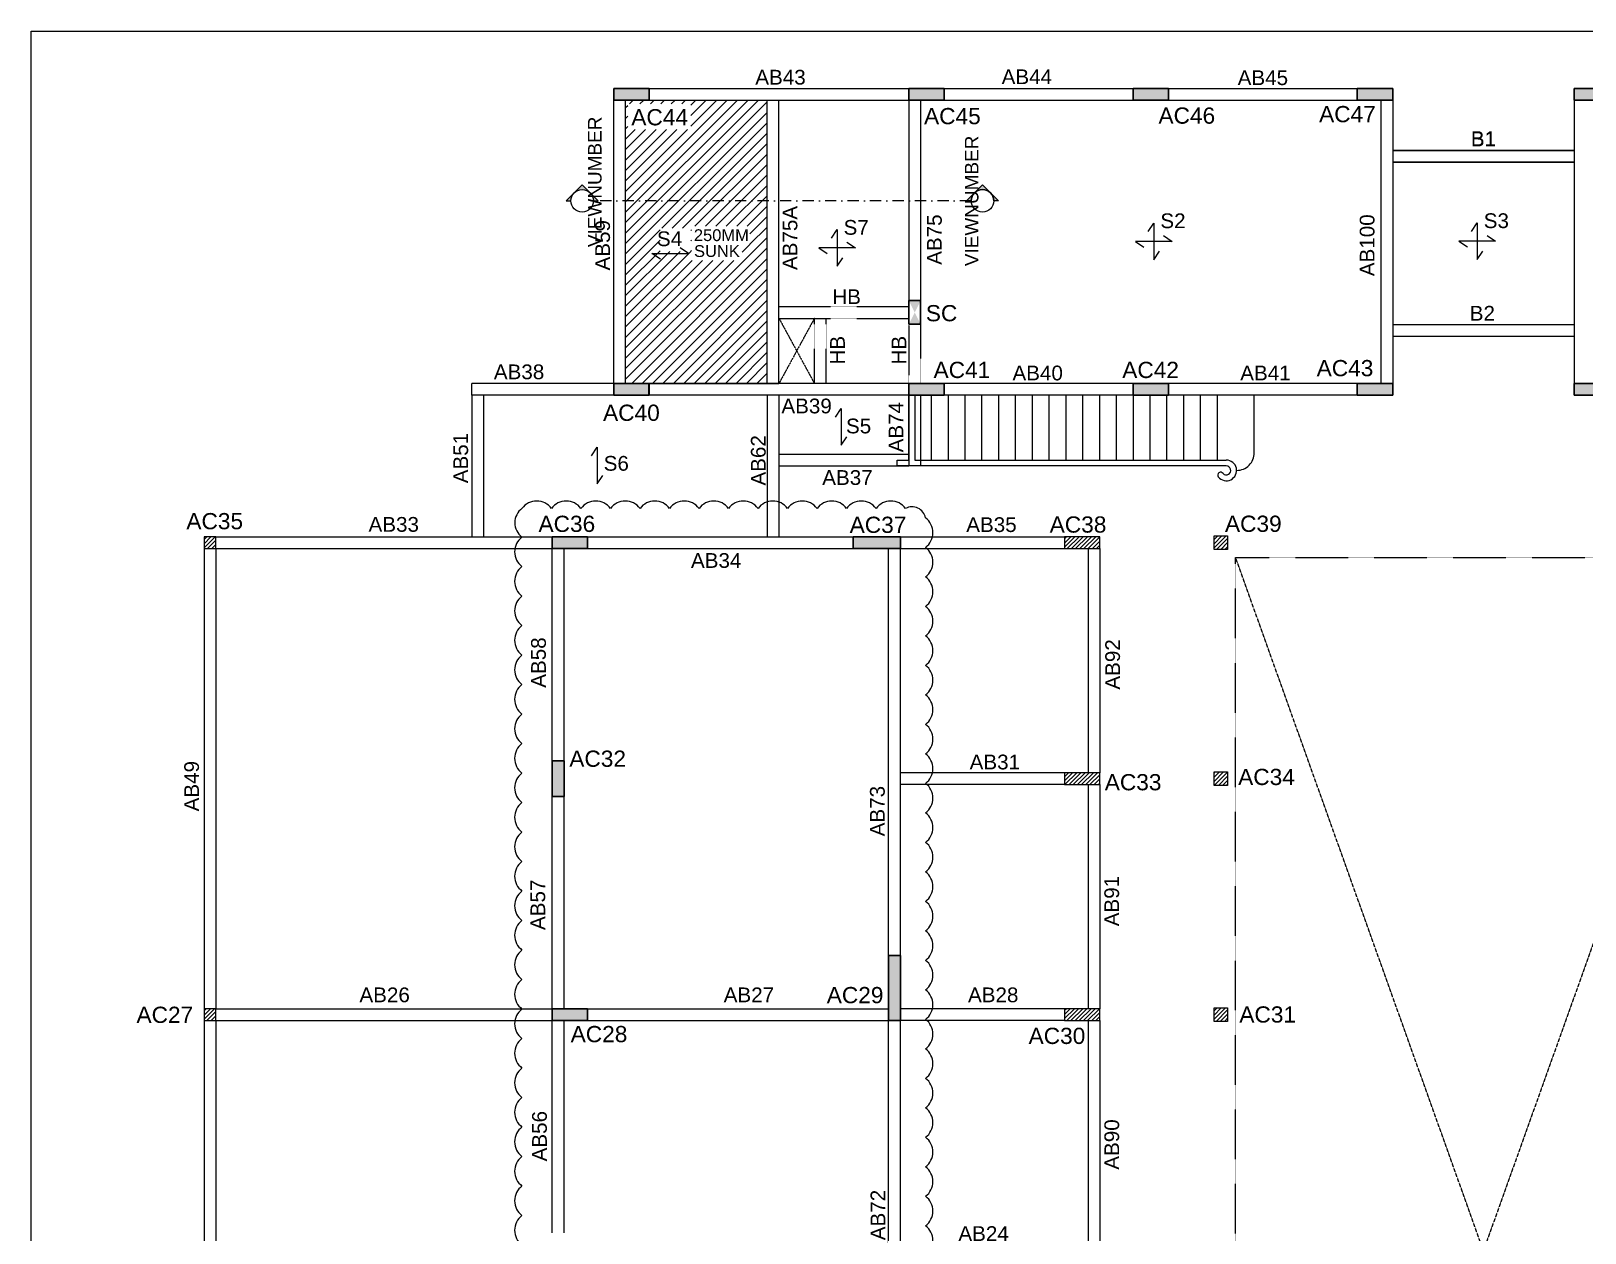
# Model space of a CAD drawing. Header units: metres. Extents: x 212016 to 305808, y -1779784 to -1707414.
# Drawn here: x 212016 to 238348, y -1733909 to -1713537 of the extents above; entities that cross this region are included whole.
import ezdxf
from ezdxf.enums import TextEntityAlignment as Align

# ---------------------------------------------------------------- set-up
doc = ezdxf.new("R2010")
doc.units = ezdxf.units.M
doc.header["$LTSCALE"] = 15
doc.header["$MEASUREMENT"] = 0
doc.linetypes.add('DASHDOT', pattern=[25.4, 12.7, -6.35, 0, -6.35])
doc.linetypes.add('HIDDEN', pattern=[0.375, 0.25, -0.125])
for name, color, linetype, lineweight in [('BEAM HIDDEN_ASC', 32, 'HIDDEN', 18), ('BEAM NO_ASC', 7, 'Continuous', 20), ('BEAM_ASC', 1, 'Continuous', 20), ('COLUMN FLOATING_ASC', 6, 'Continuous', 30), ('COLUMN HATCH_ASC', 155, 'Continuous', 0), ('COLUMN NO._ASC', 7, 'Continuous', 25), ('COLUMN STOP_ASC', 122, 'Continuous', 20), ('COLUMN_ASC', 4, 'Continuous', 30), ('DUCT_ASC', 253, 'HIDDEN', 13), ('HATCH_ASC', 253, 'Continuous', 5), ('NEW COLUMN NO._ ASC', 7, 'Continuous', 25), ('REVISION_ASC', 6, 'Continuous', 20), ('SECTION_ASC', 150, 'DASHDOT', 20), ('SLAB MARK_ASC', 7, 'Continuous', 20), ('SLAB NO._ASC', 3, 'Continuous', 20), ('STAIR_ASC', 150, 'Continuous', 13), ('TEXT_ASC', 7, 'Continuous', 25), ('VIEWPORT_ASC', 6, 'Continuous', 15)]:
    doc.layers.add(name, color=color, linetype=linetype, lineweight=lineweight)
doc.styles.add('ASC', font='swiss.ttf')
doc.styles.add('STANDERD ASC', font='swiss.ttf', dxfattribs={"height": 250})

msp = doc.modelspace()

# ---------------------------------------------------------------- hatches: boundary and pattern name
h = msp.add_hatch(color=256)
edge = h.paths.add_edge_path()
edge.add_line((221546.7, -1716416), (221626, -1716416))
edge.add_line((221626, -1716416), (221355, -1716144.9))
edge.add_line((221355, -1716144.9), (221083.9, -1716416))
edge.add_line((221083.9, -1716416), (221163.3, -1716416))
edge.add_arc((221355, -1716416), 191.7, 360, 540, ccw=False)
h = msp.add_hatch(color=256)
edge = h.paths.add_edge_path()
edge.add_line((227947.1, -1716416), (227867.7, -1716416))
edge.add_line((227867.7, -1716416), (228138.8, -1716144.9))
edge.add_line((228138.8, -1716144.9), (228409.9, -1716416))
edge.add_line((228409.9, -1716416), (228330.5, -1716416))
edge.add_arc((228138.8, -1716416), 191.7, 0, 180)
at = {"layer": 'COLUMN HATCH_ASC'}
h = msp.add_hatch(color=256, dxfattribs=at)
h.dxf.hatch_style = 1
h.paths.add_polyline_path([(221890.1, -1714709.3), (221890.1, -1714509.3), (222490.1, -1714509.3), (222490.1, -1714709.3)])
h = msp.add_hatch(color=256, dxfattribs=at)
h.dxf.hatch_style = 1
h.paths.add_polyline_path([(226890.1, -1714709.3), (226890.1, -1714509.3), (227490.1, -1714509.3), (227490.1, -1714709.3)])
h = msp.add_hatch(color=256, dxfattribs=at)
h.dxf.hatch_style = 1
h.paths.add_polyline_path([(230690.1, -1714509.3), (230690.1, -1714709.3), (231290.1, -1714709.3), (231290.1, -1714509.3)])
h = msp.add_hatch(color=256, dxfattribs=at)
h.dxf.hatch_style = 1
h.paths.add_polyline_path([(234490.1, -1714509.3), (234490.1, -1714709.3), (235090.1, -1714709.3), (235090.1, -1714509.3)])
h = msp.add_hatch(color=256, dxfattribs=at)
h.dxf.hatch_style = 1
h.paths.add_polyline_path([(238165.1, -1714709.3), (238165.1, -1714509.3), (238765.1, -1714509.3), (238765.1, -1714709.3)])
h = msp.add_hatch(color=256, dxfattribs=at)
h.dxf.hatch_style = 1
h.paths.add_polyline_path([(221890.1, -1719709.3), (221890.1, -1719509.3), (222490.1, -1719509.3), (222490.1, -1719709.3)])
h = msp.add_hatch(color=256, dxfattribs=at)
h.dxf.hatch_style = 1
h.paths.add_polyline_path([(226890.1, -1719709.3), (226890.1, -1719509.3), (227490.1, -1719509.3), (227490.1, -1719709.3)])
h = msp.add_hatch(color=256, dxfattribs=at)
h.dxf.hatch_style = 1
h.paths.add_polyline_path([(230690.1, -1719509.3), (230690.1, -1719709.3), (231290.1, -1719709.3), (231290.1, -1719509.3)])
h = msp.add_hatch(color=256, dxfattribs=at)
h.dxf.hatch_style = 1
h.paths.add_polyline_path([(234490.1, -1719509.3), (234490.1, -1719709.3), (235090.1, -1719709.3), (235090.1, -1719509.3)])
h = msp.add_hatch(color=256, dxfattribs=at)
h.dxf.hatch_style = 1
h.paths.add_polyline_path([(238165.1, -1719709.3), (238165.1, -1719509.3), (238765.1, -1719509.3), (238765.1, -1719709.3)])
h = msp.add_hatch(color=256, dxfattribs=at)
h.dxf.hatch_style = 1
h.paths.add_polyline_path([(220847.6, -1722309.3), (220847.6, -1722109.3), (221447.6, -1722109.3), (221447.6, -1722309.3)])
h = msp.add_hatch(color=256, dxfattribs=at)
h.dxf.hatch_style = 1
h.paths.add_polyline_path([(225947.6, -1722309.3), (225947.6, -1722109.3), (226747.6, -1722109.3), (226747.6, -1722309.3)])
h = msp.add_hatch(color=256, dxfattribs=at)
h.dxf.hatch_style = 1
h.paths.add_polyline_path([(220847.6, -1726509.3), (220847.6, -1725909.3), (221047.6, -1725909.3), (221047.6, -1726509.3)])
h = msp.add_hatch(color=256, dxfattribs=at)
h.dxf.hatch_style = 1
h.paths.add_polyline_path([(226547.6, -1730309.3), (226547.6, -1729209.3), (226747.6, -1729209.3), (226747.6, -1730309.3)])
h = msp.add_hatch(color=256, dxfattribs=at)
h.dxf.hatch_style = 1
h.paths.add_polyline_path([(220847.6, -1730309.3), (220847.6, -1730109.3), (221447.6, -1730109.3), (221447.6, -1730309.3)])

# ---------------------------------------------------------------- linework, layer by layer
for points in [[(221546.7, -1716416), (221626, -1716416), (221355, -1716144.9), (221083.9, -1716416), (221163.3, -1716416, -1)], [(227947.1, -1716416), (227867.7, -1716416), (228138.8, -1716144.9), (228409.9, -1716416), (228330.5, -1716416, 1)]]:
    msp.add_lwpolyline(points, format="xyb", close=True)
at = {"linetype": 'Continuous'}
for points in [[(221219.5, -1716280.5, -0.4142136), (221490.5, -1716280.5), (221355, -1716144.9), (221219.5, -1716280.5)], [(228274.3, -1716280.5, 0.4142136), (228003.3, -1716280.5), (228138.8, -1716144.9), (228274.3, -1716280.5)]]:
    msp.add_lwpolyline(points, format="xyb", close=True, dxfattribs=at)
for centre in [(221355, -1716416), (228138.8, -1716416)]:
    msp.add_circle(centre, 191.7, dxfattribs=at)
at = {"layer": 'BEAM HIDDEN_ASC'}
for p, q in [((224690.1, -1718206.9, 0), (226890.1, -1718206.9, 0)), ((224690.1, -1718406.9, 0), (226890.1, -1718406.9, 0)), ((225290.1, -1719509.3), (225290.1, -1718406.9, 0)), ((225490.1, -1719509.3), (225490.1, -1718406.9, 0)), ((226890.1, -1718406.9, 0), (226890.1, -1719509.3, 0)), ((227090.1, -1718506.9, 0), (227090.1, -1719509.3, 0))]:
    msp.add_line(p, q, dxfattribs=at)
at = {"layer": 'BEAM_ASC'}
for p, q in [((221890.1, -1719509.3, 0), (221890.3, -1714709.3, 0)), ((222090.1, -1719509.3, 0), (222090.3, -1714709.3, 0)), ((222490.1, -1714509.3, 0), (226890.1, -1714509.3, 0)), ((222490.1, -1714709.3, 0), (226890.1, -1714709.3, 0)), ((224490.1, -1719509.3, 0), (224490.1, -1714709.3, 0)), ((224690.1, -1719509.3, 0), (224690.1, -1714709.3, 0)), ((226890.1, -1714709.3, 0), (226890.1, -1718106.9, 0)), ((227090.1, -1714709.3, 0), (227090.1, -1718106.9, 0)), ((227490.1, -1714509.3, 0), (230690.1, -1714509.3, 0)), ((227490.1, -1714709.3, 0), (230690.1, -1714709.3, 0)), ((231290.1, -1714509.3), (234490.1, -1714509.3)), ((231290.1, -1714709.3), (234490.1, -1714709.3)), ((234890.1, -1714709.3, 0), (234890.1, -1719509.3, 0)), ((235090.1, -1714709.3, 0), (235090.1, -1719509.3, 0)), ((238165.1, -1714709.3, 0), (238165.1, -1719509.3, 0)), ((235090.1, -1715559.3, 0), (238165.1, -1715559.3, 0)), ((238165.1, -1715559.3, 0), (235090.1, -1715559.3, 0)), ((235090.1, -1715759.3, 0), (238165.1, -1715759.3, 0)), ((238165.1, -1715759.3, 0), (235090.1, -1715759.3, 0)), ((224690.1, -1718206.9, 0), (224690.1, -1718206.9, 0)), ((235089.9, -1718509.3, 0), (238164.9, -1718509.3, 0)), ((235089.9, -1718709.3, 0), (238164.9, -1718709.3, 0)), ((221890.1, -1719509.3, 0), (219482.6, -1719509.3, 0)), ((219482.6, -1719709.3, 0), (219482.6, -1719509.3, 0)), ((221890.1, -1719709.3, 0), (219482.6, -1719709.3, 0)), ((219482.6, -1719709.3, 0), (219482.6, -1722109.3, 0)), ((219682.6, -1719709.3, 0), (219682.6, -1722109.3, 0)), ((222481.8, -1719709.3), (222481.8, -1719509.3)), ((222481.8, -1719509.3), (224690.1, -1719509.3)), ((224690.1, -1719709.3), (222481.8, -1719709.3)), ((226890.1, -1719509.3), (222490.1, -1719509.3)), ((226890.1, -1719709.3), (222490.1, -1719709.3)), ((224490.1, -1719709.3), (224490.1, -1722109.3)), ((224690.1, -1719709.3), (224690.1, -1722109.3)), ((226890.1, -1719709.3, 0), (226890.1, -1720909.3, 0)), ((227090.1, -1719709.3, 0), (227090.1, -1720909.3, 0)), ((230690.1, -1719509.3, 0), (227490.1, -1719509.3, 0)), ((230690.1, -1719709.3, 0), (227490.1, -1719709.3, 0)), ((234490.1, -1719509.3), (231290.1, -1719509.3)), ((234490.1, -1719709.3), (231290.1, -1719709.3)), ((224690.1, -1720709.3, 0), (226890.1, -1720709.3, 0)), ((224690.1, -1720909.3, 0), (226890.1, -1720909.3, 0)), ((227090.1, -1720909.3, 0), (226890.1, -1720909.3, 0)), ((214947.6, -1722309.3, 0), (214947.6, -1730109.3)), ((215147.6, -1722109.3, 0), (220847.6, -1722109.3, 0)), ((215147.6, -1722309.3, 0), (220847.6, -1722309.3, 0)), ((215147.6, -1722309.3, 0), (215147.6, -1730109.3)), ((220847.6, -1725909.3, 0), (220847.6, -1722309.3, 0)), ((221047.6, -1725909.3, 0), (221047.6, -1722309.3, 0)), ((221447.6, -1722109.3, 0), (225947.6, -1722109.3, 0)), ((221447.6, -1722309.3, 0), (225947.6, -1722309.3, 0)), ((226547.6, -1729209.4), (226547.6, -1722309.3)), ((226747.6, -1722109.3), (229527.6, -1722109.3)), ((226747.6, -1722309.3), (229527.6, -1722309.3)), ((226747.6, -1729209.4), (226747.6, -1722309.3)), ((229927.6, -1722309.3, 0), (229927.6, -1726109.3, 0)), ((230127.6, -1722309.3, 0), (230127.6, -1726109.3, 0)), ((229527.6, -1726109.3, 0), (226747.6, -1726109.3, 0)), ((229527.6, -1726309.3, 0), (226747.6, -1726309.3, 0)), ((229927.6, -1726309.3, 0), (229927.6, -1730109.3, 0)), ((230127.6, -1726309.3, 0), (230127.6, -1730109.3, 0)), ((220847.6, -1730109.3, 0), (220847.6, -1726509.3, 0)), ((221047.6, -1730109.3, 0), (221047.6, -1726509.3, 0)), ((215147.6, -1730109.3), (220847.6, -1730109.3, 0)), ((221447.6, -1730109.3), (226547.6, -1730109.3)), ((229527.6, -1730109.3), (226747.6, -1730109.3)), ((214947.6, -1730309.3), (214947.6, -1738109.3, 0)), ((215147.6, -1730309.3), (215147.6, -1738109.3, 0)), ((215147.6, -1730309.3), (220847.6, -1730309.3, 0)), ((220847.6, -1733909.3, 0), (220847.6, -1730309.3, 0)), ((221047.6, -1733909.3, 0), (221047.6, -1730309.3, 0)), ((221447.6, -1730309.3), (226547.6, -1730309.3)), ((226547.6, -1738109.4), (226547.6, -1730309.3)), ((229527.6, -1730309.3), (226747.6, -1730309.3)), ((226747.6, -1738109.4), (226747.6, -1730309.3)), ((229927.6, -1730309.3), (229927.6, -1734109.3)), ((230127.6, -1730309.3), (230127.6, -1734109.3))]:
    msp.add_line(p, q, dxfattribs=at)
at = {"layer": 'BEAM_ASC', "color": 3, "lineweight": -3}
msp.add_line((224690.1, -1719709.3), (224690.1, -1719709.3), dxfattribs=at)
at = {"layer": 'COLUMN FLOATING_ASC', "ltscale": 5}
for p, q in [((226890.1, -1718106.9, 0), (227090.1, -1718106.9, 0)), ((226890.1, -1718506.9, 0), (226890.1, -1718106.9, 0)), ((227090.1, -1718106.9, 0), (227090.1, -1718506.9, 0)), ((227090.1, -1718506.9, 0), (226890.1, -1718506.9, 0))]:
    msp.add_line(p, q, dxfattribs=at)
msp.add_solid([(227090.1, -1718106.9, 0), (226890.1, -1718506.9, 0), (226890.1, -1718106.9, 0), (227090.1, -1718506.9, 0)], dxfattribs=at)
at = {"layer": 'COLUMN STOP_ASC', "linetype": 'Continuous'}
for p, q in [((232062.6, -1722156, 0), (232124.3, -1722094.3, 0)), ((232062.6, -1722226.7, 0), (232195, -1722094.3, 0)), ((232062.6, -1722297.4, 0), (232265.7, -1722094.3, 0)), ((214947.6, -1722155.5, 4047.6), (214993.7, -1722109.3, 4047.6)), ((214947.6, -1722226.2, 4047.6), (215064.5, -1722109.3, 4047.6)), ((214947.6, -1722296.9, 4047.6), (215135.2, -1722109.3, 4047.6)), ((215005.9, -1722309.3, 4047.6), (215147.6, -1722167.6, 4047.6)), ((215076.6, -1722309.3, 4047.6), (215147.6, -1722238.3, 4047.6)), ((215147.3, -1722309.3, 4047.6), (215147.6, -1722309, 4047.6)), ((229527.6, -1722145.4, 0), (229563.7, -1722109.3, 0)), ((229527.6, -1722216.1, 0), (229634.4, -1722109.3, 0)), ((229527.6, -1722286.8, 0), (229705.1, -1722109.3, 0)), ((229575.8, -1722309.3, 0), (229775.8, -1722109.3, 0)), ((229646.5, -1722309.3, 0), (229846.5, -1722109.3, 0)), ((229717.2, -1722309.3, 0), (229917.2, -1722109.3, 0)), ((229788, -1722309.3, 0), (229988, -1722109.3, 0)), ((229858.7, -1722309.3, 0), (230058.7, -1722109.3, 0)), ((229929.4, -1722309.3, 0), (230127.6, -1722111.1, 0)), ((230000.1, -1722309.3, 0), (230127.6, -1722181.8, 0)), ((230070.8, -1722309.3, 0), (230127.6, -1722252.5, 0)), ((232106.4, -1722324.3, 0), (232292.6, -1722138.1, 0)), ((232177.1, -1722324.3, 0), (232292.6, -1722208.8, 0)), ((232247.8, -1722324.3, 0), (232292.6, -1722279.5, 0)), ((229527.6, -1726175.9), (229594.2, -1726109.3)), ((229527.6, -1726246.6), (229664.9, -1726109.3)), ((229535.6, -1726309.3), (229735.6, -1726109.3)), ((229606.3, -1726309.3), (229806.3, -1726109.3)), ((229677, -1726309.3), (229877, -1726109.3)), ((229747.7, -1726309.3), (229947.7, -1726109.3)), ((229818.4, -1726309.3), (230018.4, -1726109.3)), ((229889.2, -1726309.3), (230089.2, -1726109.3)), ((229959.9, -1726309.3), (230127.6, -1726141.6)), ((230030.6, -1726309.3), (230127.6, -1726212.3)), ((230101.3, -1726309.3), (230127.6, -1726283)), ((232062.6, -1726115.8, 0), (232084.1, -1726094.3, 0)), ((232062.6, -1726186.5, 0), (232154.8, -1726094.3, 0)), ((232062.6, -1726257.2, 0), (232225.5, -1726094.3, 0)), ((232066.2, -1726324.3, 0), (232292.6, -1726097.9, 0)), ((232136.9, -1726324.3, 0), (232292.6, -1726168.6, 0)), ((232207.6, -1726324.3, 0), (232292.6, -1726239.3, 0)), ((232278.3, -1726324.3, 0), (232292.6, -1726310.1, 0)), ((214947.6, -1730145.8, 4047.6), (214984.1, -1730109.3, 4047.6)), ((214947.6, -1730216.5, 4047.6), (215054.8, -1730109.3, 4047.6)), ((214947.6, -1730287.2, 4047.6), (215125.5, -1730109.3, 4047.6)), ((214996.2, -1730309.3, 4047.6), (215147.6, -1730157.9, 4047.6)), ((215066.9, -1730309.3, 4047.6), (215147.6, -1730228.6, 4047.6)), ((229527.6, -1730135.7), (229554, -1730109.3)), ((229527.6, -1730206.4), (229624.7, -1730109.3)), ((229527.6, -1730277.1), (229695.4, -1730109.3)), ((229566.1, -1730309.3), (229766.1, -1730109.3)), ((229636.8, -1730309.3), (229836.8, -1730109.3)), ((229707.6, -1730309.3), (229907.6, -1730109.3)), ((229778.3, -1730309.3), (229978.3, -1730109.3)), ((229849, -1730309.3), (230049, -1730109.3)), ((229919.7, -1730309.3), (230119.7, -1730109.3)), ((229990.4, -1730309.3), (230127.6, -1730172.1)), ((230061.1, -1730309.3), (230127.6, -1730242.8)), ((232062.6, -1730146.3, 0), (232114.6, -1730094.3, 0)), ((232062.6, -1730217, 0), (232185.3, -1730094.3, 0)), ((232062.6, -1730287.7, 0), (232256, -1730094.3, 0)), ((232096.7, -1730324.3, 0), (232292.6, -1730128.4, 0)), ((232167.4, -1730324.3, 0), (232292.6, -1730199.1, 0)), ((215137.6, -1730309.3, 4047.6), (215147.6, -1730299.3, 4047.6)), ((232238.1, -1730324.3, 0), (232292.6, -1730269.9, 0))]:
    msp.add_line(p, q, dxfattribs=at)
at = {"layer": 'COLUMN STOP_ASC'}
for p, q in [((232062.6, -1722094.3, 0), (232292.6, -1722094.3, 0)), ((232062.6, -1722324.3, 0), (232062.6, -1722094.3, 0)), ((232292.6, -1722094.3, 0), (232292.6, -1722324.3, 0)), ((215147.6, -1722109.3, 0), (214947.6, -1722109.3, 0)), ((214947.6, -1722109.3, 0), (214947.6, -1722309.3, 0)), ((214947.6, -1722309.3, 0), (215147.6, -1722309.3, 0)), ((215147.6, -1722309.3, 0), (215147.6, -1722109.3, 0)), ((230127.6, -1722109.3, 0), (229527.6, -1722109.3, 0)), ((229527.6, -1722109.3, 0), (229527.6, -1722309.3, 0)), ((229527.6, -1722309.3, 0), (230127.6, -1722309.3, 0)), ((230127.6, -1722309.3, 0), (230127.6, -1722109.3, 0)), ((232292.6, -1722324.3, 0), (232062.6, -1722324.3, 0)), ((230127.6, -1726109.3), (229527.6, -1726109.3)), ((229527.6, -1726109.3), (229527.6, -1726309.3)), ((229527.6, -1726309.3), (230127.6, -1726309.3)), ((230127.6, -1726309.3), (230127.6, -1726109.3)), ((232062.6, -1726094.3, 0), (232292.6, -1726094.3, 0)), ((232062.6, -1726324.3, 0), (232062.6, -1726094.3, 0)), ((232292.6, -1726094.3, 0), (232292.6, -1726324.3, 0)), ((232292.6, -1726324.3, 0), (232062.6, -1726324.3, 0)), ((215147.6, -1730109.3), (214947.6, -1730109.3)), ((214947.6, -1730109.3), (214947.6, -1730309.3)), ((215147.6, -1730309.3), (215147.6, -1730109.3)), ((230127.6, -1730109.3), (229527.6, -1730109.3)), ((229527.6, -1730109.3), (229527.6, -1730309.3)), ((230127.6, -1730309.3), (230127.6, -1730109.3)), ((232062.6, -1730094.3, 0), (232292.6, -1730094.3, 0)), ((232062.6, -1730324.3, 0), (232062.6, -1730094.3, 0)), ((232292.6, -1730094.3, 0), (232292.6, -1730324.3, 0)), ((214947.6, -1730309.3), (215147.6, -1730309.3)), ((229527.6, -1730309.3), (230127.6, -1730309.3)), ((232292.6, -1730324.3, 0), (232062.6, -1730324.3, 0))]:
    msp.add_line(p, q, dxfattribs=at)
at = {"layer": 'COLUMN_ASC'}
for p, q in [((222490.1, -1714509.3, 0), (221890.1, -1714509.3, 0)), ((221890.1, -1714509.3, 0), (221890.1, -1714709.3, 0)), ((221890.1, -1714709.3, 0), (222490.1, -1714709.3, 0)), ((222490.1, -1714709.3, 0), (222490.1, -1714509.3, 0)), ((227490.1, -1714509.3), (226890.1, -1714509.3)), ((226890.1, -1714509.3), (226890.1, -1714709.3)), ((226890.1, -1714709.3), (227490.1, -1714709.3)), ((227490.1, -1714709.3), (227490.1, -1714509.3)), ((230690.1, -1714709.3), (230690.1, -1714509.3)), ((230690.1, -1714509.3), (231290.1, -1714509.3)), ((231290.1, -1714709.3), (230690.1, -1714709.3)), ((231290.1, -1714509.3), (231290.1, -1714709.3)), ((234490.1, -1714709.3), (234490.1, -1714509.3)), ((234490.1, -1714509.3), (235090.1, -1714509.3)), ((235090.1, -1714709.3), (234490.1, -1714709.3)), ((235090.1, -1714509.3), (235090.1, -1714709.3)), ((238765.1, -1714509.3), (238165.1, -1714509.3)), ((238165.1, -1714509.3), (238165.1, -1714709.3)), ((238165.1, -1714709.3), (238765.1, -1714709.3)), ((222490.1, -1719509.3, 0), (221890.1, -1719509.3, 0)), ((221890.1, -1719509.3, 0), (221890.1, -1719709.3, 0)), ((221890.1, -1719709.3, 0), (222490.1, -1719709.3, 0)), ((222490.1, -1719709.3, 0), (222490.1, -1719509.3, 0)), ((227490.1, -1719509.3, 0), (226890.1, -1719509.3, 0)), ((226890.1, -1719509.3, 0), (226890.1, -1719709.3, 0)), ((226890.1, -1719709.3, 0), (227490.1, -1719709.3, 0)), ((227490.1, -1719709.3, 0), (227490.1, -1719509.3, 0)), ((230690.1, -1719709.3, 0), (230690.1, -1719509.3, 0)), ((230690.1, -1719509.3, 0), (231290.1, -1719509.3, 0)), ((231290.1, -1719709.3, 0), (230690.1, -1719709.3, 0)), ((231290.1, -1719509.3, 0), (231290.1, -1719709.3, 0)), ((234490.1, -1719709.3), (234490.1, -1719509.3)), ((234490.1, -1719509.3), (235090.1, -1719509.3)), ((235090.1, -1719709.3), (234490.1, -1719709.3)), ((235090.1, -1719509.3), (235090.1, -1719709.3)), ((238765.1, -1719509.3), (238165.1, -1719509.3)), ((238165.1, -1719509.3), (238165.1, -1719709.3)), ((238165.1, -1719709.3), (238765.1, -1719709.3)), ((221447.6, -1722109.3, 0), (220847.6, -1722109.3, 0)), ((220847.6, -1722109.3, 0), (220847.6, -1722309.3, 0)), ((220847.6, -1722309.3, 0), (221447.6, -1722309.3, 0)), ((221447.6, -1722309.3, 0), (221447.6, -1722109.3, 0)), ((226747.6, -1722109.3), (225947.6, -1722109.3)), ((225947.6, -1722109.3), (225947.6, -1722309.3)), ((225947.6, -1722309.3), (226747.6, -1722309.3)), ((226747.6, -1722309.3), (226747.6, -1722109.3)), ((221047.6, -1725909.3, 0), (220847.6, -1725909.3, 0)), ((220847.6, -1725909.3, 0), (220847.6, -1726509.3, 0)), ((221047.6, -1726509.3, 0), (221047.6, -1725909.3, 0)), ((220847.6, -1726509.3, 0), (221047.6, -1726509.3, 0)), ((226747.6, -1729209.3, 0), (226547.6, -1729209.3, 0)), ((226547.6, -1729209.3, 0), (226547.6, -1730309.3, 0)), ((226747.6, -1730309.3, 0), (226747.6, -1729209.3, 0)), ((221447.6, -1730109.3), (220847.6, -1730109.3)), ((220847.6, -1730109.3), (220847.6, -1730309.3)), ((221447.6, -1730309.3), (221447.6, -1730109.3)), ((220847.6, -1730309.3), (221447.6, -1730309.3)), ((226547.6, -1730309.3, 0), (226747.6, -1730309.3, 0))]:
    msp.add_line(p, q, dxfattribs=at)
at = {"layer": 'DUCT_ASC'}
for p, q in [((224690.1, -1718406.9, 0), (225290.1, -1719509.3)), ((225290.1, -1718406.9, 0), (224690.1, -1719509.3, 0)), ((240827.6, -1745959.3), (232427.6, -1722459.3)), ((240827.6, -1722459.3), (232427.6, -1745959.3)), ((232427.6, -1722459.3), (240827.6, -1722459.3)), ((232427.6, -1745959.3), (232427.6, -1722459.3))]:
    msp.add_line(p, q, dxfattribs=at)
at = {"layer": 'HATCH_ASC', "linetype": 'Continuous'}
for p, q in [((224342.1, -1714709.3), (222090.2, -1716961.2)), ((224165.3, -1714709.3), (222090.2, -1716784.4)), ((223988.5, -1714709.3), (222090.2, -1716607.6)), ((223811.7, -1714709.3), (222090.2, -1716430.8)), ((222220.7, -1714709.3), (222157.2, -1714772.8)), ((222397.5, -1714709.3), (222334, -1714772.8)), ((222574.3, -1714709.3), (222510.8, -1714772.8)), ((222751.1, -1714709.3), (222687.6, -1714772.8)), ((222927.9, -1714709.3), (222864.3, -1714772.8)), ((223104.6, -1714709.3), (223041.1, -1714772.8)), ((223635, -1714709.3), (223197.3, -1715147)), ((223458.2, -1714709.3), (223197.3, -1714970.2)), ((223281.4, -1714709.3), (223197.3, -1714793.4)), ((224490.1, -1714738.1), (222090.2, -1717138)), ((224490.1, -1714914.8), (222090.2, -1717314.8)), ((222127.2, -1714802.9), (222090.3, -1714839.8)), ((222127.2, -1714979.7), (222090.3, -1715016.6)), ((223136.8, -1715207.5), (222090.2, -1716254.1)), ((222960.1, -1715207.5), (222090.2, -1716077.3)), ((222783.3, -1715207.5), (222090.2, -1715900.5)), ((222606.5, -1715207.5), (222090.2, -1715723.7)), ((222127.2, -1715156.4), (222090.3, -1715193.4)), ((222429.7, -1715207.5), (222090.3, -1715546.9)), ((222252.9, -1715207.5), (222090.3, -1715370.1)), ((224490.1, -1715091.6), (222704.1, -1716877.6)), ((224490.1, -1715268.4), (222880.9, -1716877.6)), ((224490.1, -1715445.2), (223057.6, -1716877.6)), ((224490.1, -1715622), (223266.6, -1716845.4)), ((224490.1, -1715798.7), (223443.4, -1716845.4)), ((224490.1, -1715975.5), (223620.2, -1716845.4)), ((224490.1, -1716152.3), (223797, -1716845.4)), ((224490.1, -1716329.1), (223973.7, -1716845.4)), ((224490.1, -1716505.8), (224150.5, -1716845.4)), ((224490.1, -1716682.6), (224197.5, -1716975.3)), ((224490.1, -1717036.2), (222090.1, -1719436.2)), ((222674.3, -1716907.4), (222090.2, -1717491.5)), ((222674.3, -1717084.2), (222090.2, -1717668.3)), ((223205.2, -1716906.9), (223195.2, -1716916.9)), ((223205.2, -1717083.6), (223195.2, -1717093.6)), ((224490.1, -1716859.4), (224197.5, -1717152)), ((223193.4, -1717272.2), (222090.1, -1718375.5)), ((222674.3, -1717261), (222090.2, -1717845.1)), ((223016.6, -1717272.2), (222090.2, -1718198.7)), ((222839.8, -1717272.2), (222090.2, -1718021.9)), ((224490.1, -1717212.9), (222193.7, -1719509.3)), ((223209.9, -1717255.7), (223195.2, -1717270.4)), ((224195.7, -1717153.8), (224063.4, -1717286.1)), ((223925.1, -1717424.4), (222090.1, -1719259.4)), ((223748.4, -1717424.4), (222090.1, -1719082.6)), ((223571.6, -1717424.4), (222090.1, -1718905.8)), ((223394.8, -1717424.4), (222090.1, -1718729)), ((223218, -1717424.4), (222090.1, -1718552.2)), ((224490.1, -1717389.7), (222370.5, -1719509.3)), ((224490.1, -1717566.5), (222547.3, -1719509.3)), ((224490.1, -1717743.3), (222724, -1719509.3)), ((224490.1, -1717920), (222900.8, -1719509.3)), ((224490.1, -1718096.8), (223077.6, -1719509.3)), ((224490.1, -1718273.6), (223254.4, -1719509.3)), ((224490.1, -1718450.4), (223431.2, -1719509.3)), ((224490.1, -1718627.2), (223607.9, -1719509.3)), ((224490.1, -1718803.9), (223784.7, -1719509.3)), ((224490.1, -1718980.7), (223961.5, -1719509.3)), ((224490.1, -1719157.5), (224138.3, -1719509.3)), ((224490.1, -1719334.3), (224315, -1719509.3))]:
    msp.add_line(p, q, dxfattribs=at)
at = {"layer": 'REVISION_ASC', "lineweight": -3}
for centre, radius, start, end in [((220584.8, -1721815.5), 312.5, 36.8699, 143.1301), ((221084.8, -1721815.5), 312.5, 36.8699, 143.1301), ((221584.8, -1721815.5), 312.5, 36.8699, 143.1301), ((222084.8, -1721815.5), 312.5, 36.8699, 143.1301), ((222584.8, -1721815.5), 312.5, 36.8699, 143.1301), ((223084.8, -1721815.5), 312.5, 36.8699, 143.1301), ((223584.8, -1721815.5), 312.5, 36.8699, 143.1301), ((224084.8, -1721815.5), 312.5, 36.8699, 143.1301), ((224584.8, -1721815.5), 312.5, 36.8699, 143.1301), ((225084.8, -1721815.5), 312.5, 36.8699, 143.1301), ((225584.8, -1721815.5), 312.5, 36.8699, 143.1301), ((226084.8, -1721815.5), 312.5, 36.8699, 143.1301), ((226584.8, -1721815.5), 312.5, 36.8699, 143.1301), ((220517.2, -1721871.2), 304.1, 126.8699, 233.1301), ((226944, -1721835.6), 234.6, 11.48658, 117.74679), ((226986.4, -1722038.9), 312.5, 306.8699, 53.1301), ((220522.3, -1722364.4), 312.5, 126.8699, 233.1301), ((226986.4, -1722538.9), 312.5, 306.8699, 53.1301), ((220522.3, -1722864.4), 312.5, 126.8699, 233.1301), ((226986.4, -1723038.9), 312.5, 306.8699, 53.1301), ((220522.3, -1723364.4), 312.5, 126.8699, 233.1301), ((226986.4, -1723538.9), 312.5, 306.8699, 53.1301), ((220522.3, -1723864.4), 312.5, 126.8699, 233.1301), ((226986.4, -1724038.9), 312.5, 306.8699, 53.1301), ((220522.3, -1724364.4), 312.5, 126.8699, 233.1301), ((226986.4, -1724538.9), 312.5, 306.8699, 53.1301), ((220522.3, -1724864.4), 312.5, 126.8699, 233.1301), ((226986.4, -1725038.9), 312.5, 306.8699, 53.1301), ((220522.3, -1725364.4), 312.5, 126.8699, 233.1301), ((226986.4, -1725538.9), 312.5, 306.8699, 53.1301), ((220522.3, -1725864.4), 312.5, 126.8699, 233.1301), ((226986.4, -1726038.9), 312.5, 306.8699, 53.1301), ((220522.3, -1726364.4), 312.5, 126.8699, 233.1301), ((226986.4, -1726538.9), 312.5, 306.8699, 53.1301), ((220522.3, -1726864.4), 312.5, 126.8699, 233.1301), ((226986.4, -1727038.9), 312.5, 306.8699, 53.1301), ((220522.3, -1727364.4), 312.5, 126.8699, 233.1301), ((226986.4, -1727538.9), 312.5, 306.8699, 53.1301), ((220522.3, -1727864.4), 312.5, 126.8699, 233.1301), ((226986.4, -1728038.9), 312.5, 306.8699, 53.1301), ((220522.3, -1728364.4), 312.5, 126.8699, 233.1301), ((226986.4, -1728538.9), 312.5, 306.8699, 53.1301), ((220522.3, -1728864.4), 312.5, 126.8699, 233.1301), ((226986.4, -1729038.9), 312.5, 306.8699, 53.1301), ((220522.3, -1729364.4), 312.5, 126.8699, 233.1301), ((226986.4, -1729538.9), 312.5, 306.8699, 53.1301), ((220522.3, -1729864.4), 312.5, 126.8699, 233.1301), ((226986.4, -1730038.9), 312.5, 306.8699, 53.1301), ((220522.3, -1730364.4), 312.5, 126.8699, 233.1301), ((226986.4, -1730538.9), 312.5, 306.8699, 53.1301), ((220522.3, -1730864.4), 312.5, 126.8699, 233.1301), ((226986.4, -1731038.9), 312.5, 306.8699, 53.1301), ((220522.3, -1731364.4), 312.5, 126.8699, 233.1301), ((226986.4, -1731538.9), 312.5, 306.8699, 53.1301), ((220522.3, -1731864.4), 312.5, 126.8699, 233.1301), ((226986.4, -1732038.9), 312.5, 306.8699, 53.1301), ((220522.3, -1732364.4), 312.5, 126.8699, 233.1301), ((226986.4, -1732538.9), 312.5, 306.8699, 53.1301), ((220522.3, -1732864.4), 312.5, 126.8699, 233.1301), ((226986.4, -1733038.9), 312.5, 306.8699, 53.1301), ((220522.3, -1733364.4), 312.5, 126.8699, 233.1301), ((226986.4, -1733538.9), 312.5, 306.8699, 53.1301), ((220522.3, -1733864.4), 312.5, 126.8699, 233.1301), ((226986.4, -1734038.9), 312.5, 306.8699, 53.1301)]:
    msp.add_arc(centre, radius, start, end, dxfattribs=at)
at = {"layer": 'SECTION_ASC'}
msp.add_line((227947.1, -1716416), (221546.7, -1716416), dxfattribs=at)
at = {"layer": 'SLAB MARK_ASC'}
for p, q in [((230945.7, -1716934.7, 0), (231042.2, -1716790.5, 0)), ((231042.2, -1716790.5, 0), (231042.2, -1717412.1, 0)), ((236425.8, -1716933.4, 0), (236522.2, -1716789.3, 0)), ((236522.2, -1716789.3, 0), (236522.2, -1717410.9, 0)), ((225578, -1717046.6), (225674.4, -1716902.5)), ((225674.4, -1716902.5), (225674.4, -1717524.1)), ((231208.8, -1717004.9, 0), (231352.9, -1717101.3, 0)), ((236833, -1717100.1, 0), (236211.4, -1717100.1, 0)), ((236211.4, -1717100.1, 0), (236355.5, -1717196.4, 0)), ((236688.9, -1717003.7, 0), (236833, -1717100.1, 0)), ((222680, -1717405.6), (222535.5, -1717309.2)), ((222535.5, -1717309.2), (223157.5, -1717309.2)), ((223157.5, -1717309.2), (223013.4, -1717212.9)), ((225985.2, -1717213.3), (225363.6, -1717213.3)), ((225363.6, -1717213.3), (225507.8, -1717309.6)), ((225841.1, -1717116.9), (225985.2, -1717213.3)), ((231352.9, -1717101.3, 0), (230731.4, -1717101.3, 0)), ((230731.4, -1717101.3, 0), (230875.5, -1717197.7, 0)), ((231042.2, -1717412.1, 0), (231138.5, -1717268, 0)), ((236522.2, -1717410.9, 0), (236618.5, -1717266.8, 0)), ((225674.4, -1717524.1), (225770.7, -1717379.9)), ((225647.5, -1720080.6), (225743.9, -1719936.5)), ((225743.9, -1719936.5), (225743.9, -1720558.1)), ((225743.9, -1720558.1), (225840.2, -1720414)), ((221512, -1720735.6, 0), (221608.4, -1720591.5, 0)), ((221608.4, -1720591.5, 0), (221608.4, -1721213.1, 0)), ((221608.4, -1721213.1, 0), (221704.7, -1721069, 0))]:
    msp.add_line(p, q, dxfattribs=at)
at = {"layer": 'STAIR_ASC'}
for p, q in [((226890.1, -1720809.3, 0), (226890.1, -1719709.3, 0)), ((232745.1, -1719709.3, 0), (226890.1, -1719709.3, 0)), ((226990.1, -1719709.3, 0), (226990.1, -1720809.3, 0)), ((227275.1, -1720809.3, 0), (227275.1, -1719709.3, 0)), ((227560.1, -1720809.3, 0), (227560.1, -1719709.3, 0)), ((227845.1, -1720809.3, 0), (227845.1, -1719709.3, 0)), ((228130.1, -1720809.3, 0), (228130.1, -1719709.3, 0)), ((228415.1, -1720809.3, 0), (228415.1, -1719709.3, 0)), ((228700.1, -1720809.3, 0), (228700.1, -1719709.3, 0)), ((228985.1, -1720809.3, 0), (228985.1, -1719709.3, 0)), ((229270.1, -1720809.3, 0), (229270.1, -1719709.3, 0)), ((229555.1, -1720809.3, 0), (229555.1, -1719709.3, 0)), ((229840.1, -1720809.3, 0), (229840.1, -1719709.3, 0)), ((230125.1, -1720809.3, 0), (230125.1, -1719709.3, 0)), ((230410.1, -1720809.3, 0), (230410.1, -1719709.3, 0)), ((230695.1, -1720809.3, 0), (230695.1, -1719709.3, 0)), ((230980.1, -1720809.3, 0), (230980.1, -1719709.3, 0)), ((231265.1, -1720809.3, 0), (231265.1, -1719709.3, 0)), ((231550.1, -1720809.3, 0), (231550.1, -1719709.3, 0)), ((231835.1, -1720809.3, 0), (231835.1, -1719709.3, 0)), ((232120.1, -1720809.3, 0), (232120.1, -1719709.3, 0)), ((226690.1, -1720909.3, 0), (226690.1, -1720809.3, 0)), ((226690.1, -1720809.3, 0), (226890.1, -1720809.3, 0)), ((232270.1, -1720909.3, 0), (226690.1, -1720909.3, 0)), ((226990.1, -1720809.3, 0), (232270.1, -1720809.3, 0))]:
    msp.add_line(p, q, dxfattribs=at)
at = {"layer": 'STAIR_ASC', "elevation": 0}
msp.add_lwpolyline([(232445.1, -1720984.3), (232445.1, -1720984.3, 0.4142136), (232745.1, -1720684.3), (232745.1, -1719709.3)], format="xyb", dxfattribs=at)
at = {"layer": 'STAIR_ASC'}
for centre, radius, start, end in [((232174.8, -1721065.5, 0), 50, 35.49024, 215.49024), ((232270.1, -1720984.3, 0), 175, 219.01533, 90), ((232269.8, -1720984.5, 0), 75.1, 223.78242, 89.76443)]:
    msp.add_arc(centre, radius, start, end, dxfattribs=at)
at = {"layer": 'VIEWPORT_ASC'}
for p, q in [((212015.7, -1713538, 4047.6), (305807.8, -1713537.1, 4047.6)), ((212015.7, -1779783.6, 4047.6), (212015.7, -1713538, 4047.6))]:
    msp.add_line(p, q, dxfattribs=at)

# ---------------------------------------------------------------- texts
at = {"style": 'STANDERD ASC', "flags": 8}
for p in [(221752.4, -1716093.1), (228138.8, -1716416)]:
    msp.add_attdef('VIEWNUMBER', text='1', height=230, rotation=90, dxfattribs=at).set_placement(p, align=Align.BOTTOM_CENTER)
at = {"layer": 'BEAM NO_ASC'}
for s, rotation, style, p in [('AB43', 0, 'STANDERD ASC', (224715.3, -1714519.1, 0)), ('AB44', 0, 'STANDERD ASC', (228890.3, -1714511.6, 0)), ('AB45', 0, 'STANDERD ASC', (232890.1, -1714527.5, 0)), ('B1', 0, 'STANDERD ASC', (236627.6, -1715559.3, 0)), ('B1', 360, 'STANDERD ASC', (236627.6, -1715567.1, 0)), ('AB75A', 90, 'STANDERD ASC', (225076, -1717044.3, 0)), ('AB59', 90, 'STANDERD ASC', (221900.9, -1717167.7, 0)), ('AB75', 90, 'STANDERD ASC', (227522.9, -1717071.8, 0)), ('AB100', 90, 'STANDERD ASC', (234856.5, -1717167.7, 0)), ('HB', 0, 'STANDERD ASC', (225836.1, -1718239.7, 0)), ('B2', 0, 'STANDERD ASC', (236609.3, -1718520.3, 0)), ('HB', 90, 'STANDERD ASC', (225880.9, -1718945.8, 0)), ('HB', 90, 'STANDERD ASC', (226922.9, -1718945.8, 0)), ('AB38', 0, 'STANDERD ASC', (220285.1, -1719513.4, 0)), ('AB40', 0, 'STANDERD ASC', (229073.8, -1719532.9, 0)), ('AB41', 0, 'STANDERD ASC', (232933.5, -1719532.9, 0)), ('AB39', 0, 'STANDERD ASC', (225158.1, -1720092, 0)), ('AB74', 90, 'STANDERD ASC', (226873.3, -1720251, 0)), ('AB51', 90, 'STANDERD ASC', (219496.4, -1720774.8, 0)), ('AB62', 90, 'STANDERD ASC', (224539.1, -1720813.7, 0)), ('AB37', 0, 'STANDERD ASC', (225850, -1721304.9, 0)), ('AB33', 0, 'STANDERD ASC', (218161.6, -1722099.3, 0)), ('AB35', 0, 'STANDERD ASC', (228290.3, -1722103.3, 0)), ('AB34', 0, 'STANDERD ASC', (223625.7, -1722711.2, 0)), ('AB58', 90, 'STANDERD ASC', (220814.2, -1724240.9, 0)), ('AB92', 90, 'STANDERD ASC', (230543.9, -1724272.6, 0)), ('AB49', 90, 'STANDERD ASC', (214936.1, -1726336.8, 0)), ('AB31', 0, 'STANDERD ASC', (228348, -1726126.8, 0)), ('AB73', 90, 'STANDERD ASC', (226556.7, -1726759.2, 0)), ('AB91', 90, 'STANDERD ASC', (230528.6, -1728284.3, 0)), ('AB57', 90, 'STANDERD ASC', (220803.2, -1728347.6, 0)), ('AB26', 0, 'STANDERD ASC', (218007.3, -1730073.8, 0)), ('AB27', 0, 'STANDERD ASC', (224180.3, -1730073.8, 0)), ('AB28', 0, 'STANDERD ASC', (228320.3, -1730073.8, 0)), ('AB56', 90, 'STANDERD ASC', (220831.3, -1732269.3, 0)), ('AB90', 90, 'ASC', (230529.2, -1732410.5, 0)), ('AB72', 90, 'STANDERD ASC', (226566.9, -1733605.8, 0)), ('AB24', 0, 'STANDERD ASC', (228157.4, -1734120.3, 0))]:
    msp.add_text(s, height=250, rotation=rotation, dxfattribs=dict(at, style=style)).set_placement(p, align=Align.BOTTOM_CENTER)
at = {"layer": 'COLUMN NO._ASC', "style": 'STANDERD ASC'}
msp.add_text('SC', height=275, dxfattribs=at).set_placement((227445.3, -1718539.1, 0), align=Align.BOTTOM_CENTER)
at = {"layer": 'NEW COLUMN NO._ ASC', "color": 3, "style": 'STANDERD ASC'}
for s, p in [('AC44', (222668.1, -1715217.5, 0)), ('AC45', (227628.7, -1715198.6, 0)), ('AC46', (231601.3, -1715189.6, 4047.6)), ('AC47', (234323.4, -1715164.6, 4047.6)), ('AC41', (227789.8, -1719500.6, 0)), ('AC42', (230987.6, -1719500.8, 0)), ('AC43', (234282, -1719470.1, 0)), ('AC40', (222189.4, -1720226.7, 0)), ('AC35', (215127.7, -1722064.4, 4047.6)), ('AC36', (221095.1, -1722109.6, 0)), ('AC37', (226368.2, -1722126.1, 0)), ('AC38', (229757.8, -1722121.3, 0)), ('AC39', (232728, -1722108.2, 0)), ('AC32', (221617.1, -1726090.6, 0)), ('AC34', (232951.7, -1726400.3, 0)), ('AC33', (230691.2, -1726489.1, 4047.6)), ('AC29', (225979.9, -1730097.9)), ('AC27', (214282.6, -1730432, 4047.6)), ('AC31', (232971.6, -1730426.5, 0)), ('AC28', (221640.2, -1730758.6, 0)), ('AC30', (229400.3, -1730789, 0))]:
    msp.add_text(s, height=275, dxfattribs=at).set_placement(p, align=Align.BOTTOM_CENTER)
at = {"layer": 'SLAB NO._ASC', "style": 'STANDERD ASC'}
for s, p in [('S7', (225998.6, -1716989.7)), ('S2', (231366.4, -1716877.7, 0)), ('S3', (236846.4, -1716876.5, 0)), ('S4', (222835.5, -1717182.7, 0)), ('S5', (226039.1, -1720356.2)), ('S6', (221932.6, -1720989.4, 0))]:
    msp.add_text(s, height=250, rotation=0, dxfattribs=at).set_placement(p, align=Align.CENTER)
at = {"layer": 'TEXT_ASC', "color": 3, "style": 'STANDERD ASC'}
for s, p in [('250MM', (223248, -1717096.8)), ('SUNK', (223250.4, -1717366.1))]:
    msp.add_text(s, height=200, dxfattribs=at).set_placement(p)

doc.saveas('drawing.dxf')
